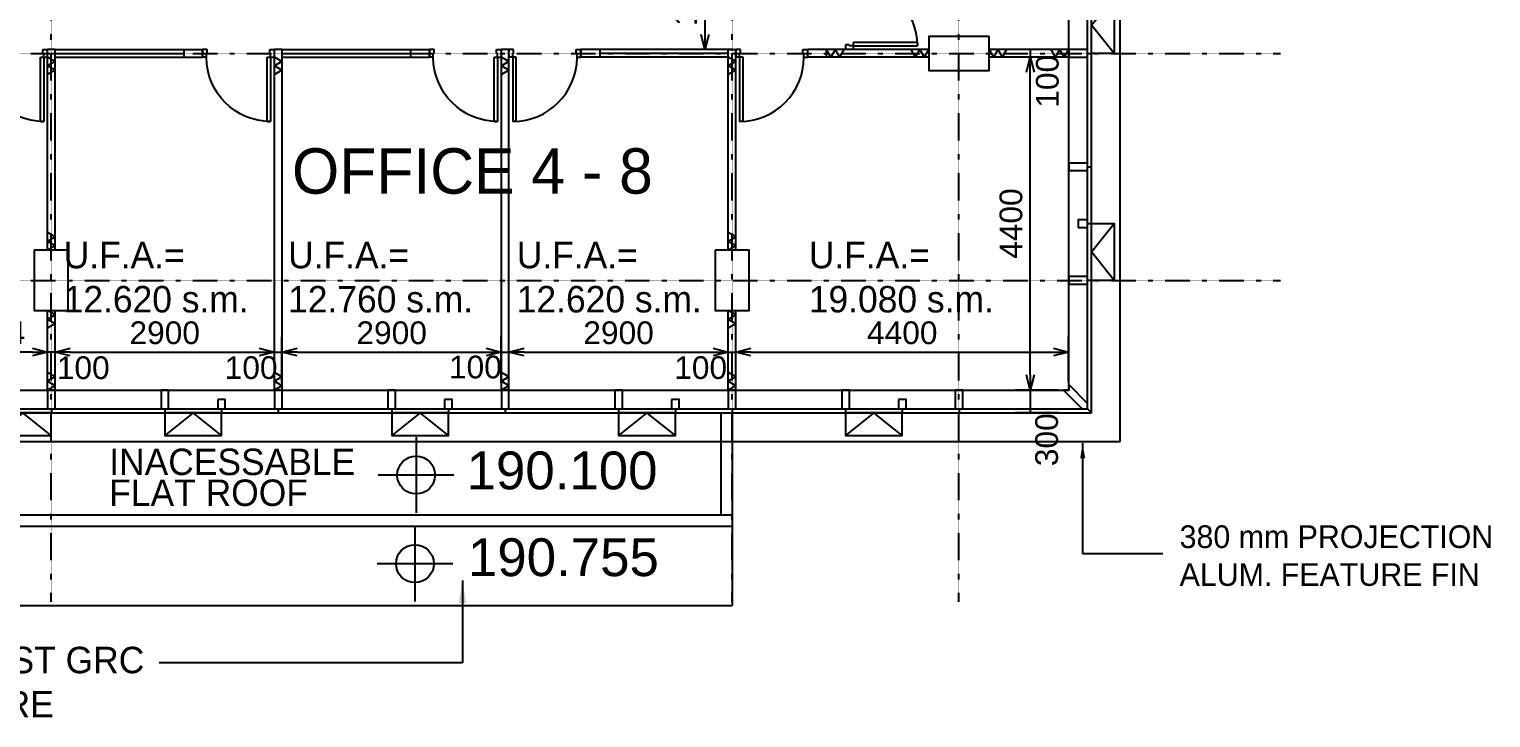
# Model space of a CAD drawing. Header units: millimetres. Extents: x 451 to 50135, y 300 to 56041.
# Drawn here: x 28955 to 48277, y 5128 to 14229 of the extents above; entities that cross this region are included whole.
import ezdxf

# ---------------------------------------------------------------- set-up
doc = ezdxf.new("R2010")
doc.units = ezdxf.units.MM
doc.linetypes.add('DASHDOT', pattern=[1, 0.5, -0.25, 0, -0.25])
doc.layers.get('0').update_dxf_attribs({"color": 8})
doc.layers.get('Defpoints').update_dxf_attribs({"color": 8})
for name, color, linetype in [('DLN020__', 8, 'DASHDOT'), ('DLN030', 8, 'Continuous'), ('DLN032__', 8, 'Continuous'), ('DLN040__', 8, 'Continuous'), ('DLN041_1', 8, 'Continuous'), ('DLN041__', 8, 'Continuous'), ('DLN061__1', 8, 'Continuous'), ('DLN210__', 8, 'Continuous'), ('DLN220__', 8, 'Continuous'), ('DLN280__', 8, 'Continuous'), ('DLN314__', 8, 'Continuous'), ('DLN324__', 8, 'Continuous'), ('DLN325__', 8, 'Continuous'), ('FITDOOR', 8, 'Continuous'), ('LEVEL', 8, 'Continuous')]:
    doc.layers.add(name, color=color, linetype=linetype)
doc.styles.add('ROMANS', font='swissl.ttf')
doc.styles.add('SWIS721LT450', font='swissl.ttf')
doc.styles.add('SWIS721LT750', font='swissl.ttf')
doc.dimstyles.new('INTDIM', dxfattribs={"dimscale": 200, "dimtxt": 2.25, "dimasz": 1.5, "dimexe": 1, "dimexo": 0, "dimgap": 1, "dimtad": 1, "dimdec": 0, "dimrnd": 1, "dimzin": 1, "dimdsep": 46, "dimtxsty": 'SWIS721LT450', "dimcen": 1, "dimclrd": 256, "dimclre": 256, "dimclrt": 256, "dimaunit": 1, "dimadec": 3, "dimazin": 0, "dimtfac": 1, "dimtdec": 0, "dimtix": 1, "dimtmove": 2, "dimatfit": 0, "dimfxl": 1, "dimtolj": 1, "dimtzin": 0, "dimarcsym": 0})

# ---------------------------------------------------------------- blocks, each defined once
blk = doc.blocks.new('DIMARR')
for p, q in [((-1, 0.25), (0, 0)), ((-1, 0), (0, 0)), ((0, 0), (-1, -0.25))]:
    blk.add_line(p, q)
blk = doc.blocks.new('*D158')
at = {"layer": 'Defpoints', "color": 0, "transparency": 16777216}
for p in [(38461, 15510), (37888, 13960), (38461, 13960)]:
    blk.add_point(p, dxfattribs=at)
at = {"layer": 'DLN030', "lineweight": -2, "transparency": 16777216}
for p, q in [((38261, 15510), (37688, 15510)), ((37888, 15310), (37888, 14160)), ((38261, 13960), (37688, 13960))]:
    blk.add_line(p, q, dxfattribs=at)
at = {"layer": 'DLN030', "lineweight": -2, "transparency": 16777216, "xscale": 200, "yscale": 200, "zscale": 200}
for p, rotation in [((37888, 15510), 90), ((37888, 13960), 270)]:
    blk.add_blockref('DIMARR', p, dxfattribs=dict(at, rotation=rotation))
at = {"layer": 'DLN030', "transparency": 16777216, "insert": (37634, 14735), "char_height": 300, "attachment_point": 5, "rotation": 90, "style": 'SWIS721LT450'}
blk.add_mtext('\\A1;1550', dxfattribs=at)
blk = doc.blocks.new('*D160')
at = {"layer": 'Defpoints', "color": 0, "transparency": 16777216}
for p in [(42762, 13960), (42189, 13860), (42762, 13860)]:
    blk.add_point(p, dxfattribs=at)
at = {"layer": 'DLN030', "lineweight": -2, "transparency": 16777216}
for p, q in [((42562, 13960), (41989, 13960)), ((42189, 13960), (42189, 13860)), ((42562, 13860), (41989, 13860))]:
    blk.add_line(p, q, dxfattribs=at)
at = {"layer": 'DLN030', "transparency": 16777216, "insert": (42416, 13541), "char_height": 300, "attachment_point": 5, "rotation": 90, "style": 'SWIS721LT450'}
blk.add_mtext('\\A1;100', dxfattribs=at)
blk = doc.blocks.new('*D161')
at = {"layer": 'Defpoints', "color": 0, "transparency": 16777216}
for p in [(42189, 13860), (42762, 13860), (42762, 9460)]:
    blk.add_point(p, dxfattribs=at)
at = {"layer": 'DLN030', "lineweight": -2, "transparency": 16777216}
for p, q in [((42562, 13860), (41989, 13860)), ((42189, 9660), (42189, 13660)), ((42562, 9460), (41989, 9460))]:
    blk.add_line(p, q, dxfattribs=at)
at = {"layer": 'DLN030', "lineweight": -2, "transparency": 16777216, "xscale": 200, "yscale": 200, "zscale": 200}
for p, rotation in [((42189, 13860), 90), ((42189, 9460), 270)]:
    blk.add_blockref('DIMARR', p, dxfattribs=dict(at, rotation=rotation))
at = {"layer": 'DLN030', "transparency": 16777216, "insert": (41935, 11660), "char_height": 300, "attachment_point": 5, "rotation": 90, "style": 'SWIS721LT450'}
blk.add_mtext('\\A1;4400', dxfattribs=at)
blk = doc.blocks.new('*D162')
at = {"layer": 'Defpoints', "color": 0, "transparency": 16777216}
for p in [(42762, 9460), (42189, 9160), (42762, 9160)]:
    blk.add_point(p, dxfattribs=at)
at = {"layer": 'DLN030', "lineweight": -2, "transparency": 16777216}
for p, q in [((42562, 9460), (41989, 9460)), ((42189, 9460), (42189, 9160)), ((42562, 9160), (41989, 9160))]:
    blk.add_line(p, q, dxfattribs=at)
at = {"layer": 'DLN030', "transparency": 16777216, "insert": (42407, 8803), "char_height": 300, "attachment_point": 5, "rotation": 90, "style": 'SWIS721LT450'}
blk.add_mtext('\\A1;300', dxfattribs=at)
blk = doc.blocks.new('*D165')
at = {"layer": 'Defpoints', "color": 0, "transparency": 16777216}
for p in [(32196, 9961), (29296, 9379), (32196, 9379)]:
    blk.add_point(p, dxfattribs=at)
at = {"layer": 'DLN030', "lineweight": -2, "transparency": 16777216}
for p, q in [((29296, 9579), (29296, 10161)), ((32196, 9579), (32196, 10161)), ((29496, 9961), (31996, 9961))]:
    blk.add_line(p, q, dxfattribs=at)
at = {"layer": 'DLN030', "lineweight": -2, "transparency": 16777216, "xscale": 200, "yscale": 200, "zscale": 200, "rotation": 180}
blk.add_blockref('DIMARR', (29296, 9961), dxfattribs=at)
at = {"layer": 'DLN030', "lineweight": -2, "transparency": 16777216, "xscale": 200, "yscale": 200, "zscale": 200}
blk.add_blockref('DIMARR', (32196, 9961), dxfattribs=at)
at = {"layer": 'DLN030', "transparency": 16777216, "insert": (30746, 10215), "char_height": 300, "attachment_point": 5, "style": 'SWIS721LT450'}
blk.add_mtext('\\A1;2900', dxfattribs=at)
blk = doc.blocks.new('*D174')
at = {"layer": 'Defpoints', "color": 0, "transparency": 16777216}
for p in [(38196, 9961), (35296, 9379), (38196, 9379)]:
    blk.add_point(p, dxfattribs=at)
at = {"layer": 'DLN030', "lineweight": -2, "transparency": 16777216}
for p, q in [((35296, 9579), (35296, 10161)), ((38196, 9579), (38196, 10161)), ((35496, 9961), (37996, 9961))]:
    blk.add_line(p, q, dxfattribs=at)
at = {"layer": 'DLN030', "lineweight": -2, "transparency": 16777216, "xscale": 200, "yscale": 200, "zscale": 200, "rotation": 180}
blk.add_blockref('DIMARR', (35296, 9961), dxfattribs=at)
at = {"layer": 'DLN030', "lineweight": -2, "transparency": 16777216, "xscale": 200, "yscale": 200, "zscale": 200}
blk.add_blockref('DIMARR', (38196, 9961), dxfattribs=at)
at = {"layer": 'DLN030', "transparency": 16777216, "insert": (36746, 10215), "char_height": 300, "attachment_point": 5, "style": 'SWIS721LT450'}
blk.add_mtext('\\A1;2900', dxfattribs=at)
blk = doc.blocks.new('*D175')
at = {"layer": 'Defpoints', "color": 0, "transparency": 16777216}
for p in [(42696, 9961), (38296, 9379), (42696, 9379)]:
    blk.add_point(p, dxfattribs=at)
at = {"layer": 'DLN030', "lineweight": -2, "transparency": 16777216}
for p, q in [((38296, 9579), (38296, 10161)), ((42696, 9579), (42696, 10161)), ((38496, 9961), (42496, 9961))]:
    blk.add_line(p, q, dxfattribs=at)
at = {"layer": 'DLN030', "lineweight": -2, "transparency": 16777216, "xscale": 200, "yscale": 200, "zscale": 200, "rotation": 180}
blk.add_blockref('DIMARR', (38296, 9961), dxfattribs=at)
at = {"layer": 'DLN030', "lineweight": -2, "transparency": 16777216, "xscale": 200, "yscale": 200, "zscale": 200}
blk.add_blockref('DIMARR', (42696, 9961), dxfattribs=at)
at = {"layer": 'DLN030', "transparency": 16777216, "insert": (40496, 10215), "char_height": 300, "attachment_point": 5, "style": 'SWIS721LT450'}
blk.add_mtext('\\A1;4400', dxfattribs=at)
blk = doc.blocks.new('*D176')
at = {"layer": 'Defpoints', "color": 0, "transparency": 16777216}
for p in [(35296, 9961), (35196, 9379), (35296, 9379)]:
    blk.add_point(p, dxfattribs=at)
at = {"layer": 'DLN030', "lineweight": -2, "transparency": 16777216}
for p, q in [((35196, 9579), (35196, 10161)), ((35296, 9579), (35296, 10161)), ((35196, 9961), (35296, 9961))]:
    blk.add_line(p, q, dxfattribs=at)
at = {"layer": 'DLN030', "transparency": 16777216, "insert": (34853, 9762), "char_height": 300, "attachment_point": 5, "style": 'SWIS721LT450'}
blk.add_mtext('\\A1;100', dxfattribs=at)
blk = doc.blocks.new('*D183')
at = {"layer": 'Defpoints', "color": 0, "transparency": 16777216}
for p in [(38296, 9961), (38196, 9379), (38296, 9379)]:
    blk.add_point(p, dxfattribs=at)
at = {"layer": 'DLN030', "lineweight": -2, "transparency": 16777216}
for p, q in [((38196, 9579), (38196, 10161)), ((38296, 9579), (38296, 10161)), ((38196, 9961), (38296, 9961))]:
    blk.add_line(p, q, dxfattribs=at)
at = {"layer": 'DLN030', "transparency": 16777216, "insert": (37831, 9754), "char_height": 300, "attachment_point": 5, "style": 'SWIS721LT450'}
blk.add_mtext('\\A1;100', dxfattribs=at)
blk = doc.blocks.new('*D195')
at = {"layer": 'Defpoints', "color": 0, "transparency": 16777216}
for p in [(27673, 9961), (27673, 9570), (29196, 9444)]:
    blk.add_point(p, dxfattribs=at)
at = {"layer": 'DLN030', "lineweight": -2, "transparency": 16777216}
for p, q in [((27673, 9770), (27673, 10161)), ((29196, 9644), (29196, 10161)), ((28996, 9961), (27873, 9961))]:
    blk.add_line(p, q, dxfattribs=at)
at = {"layer": 'DLN030', "lineweight": -2, "transparency": 16777216, "xscale": 200, "yscale": 200, "zscale": 200, "rotation": 180}
blk.add_blockref('DIMARR', (27673, 9961), dxfattribs=at)
at = {"layer": 'DLN030', "lineweight": -2, "transparency": 16777216, "xscale": 200, "yscale": 200, "zscale": 200}
blk.add_blockref('DIMARR', (29196, 9961), dxfattribs=at)
at = {"layer": 'DLN030', "transparency": 16777216, "insert": (28435, 10215), "char_height": 300, "attachment_point": 5, "style": 'SWIS721LT450'}
blk.add_mtext('\\A1;1524', dxfattribs=at)
blk = doc.blocks.new('*D198')
at = {"layer": 'Defpoints', "color": 0, "transparency": 16777216}
for p in [(32296, 9961), (32196, 9360), (32296, 9360)]:
    blk.add_point(p, dxfattribs=at)
at = {"layer": 'DLN030', "lineweight": -2, "transparency": 16777216}
for p, q in [((32196, 9560), (32196, 10161)), ((32296, 9560), (32296, 10161)), ((32196, 9961), (32296, 9961))]:
    blk.add_line(p, q, dxfattribs=at)
at = {"layer": 'DLN030', "transparency": 16777216, "insert": (31888, 9754), "char_height": 300, "attachment_point": 5, "style": 'SWIS721LT450'}
blk.add_mtext('\\A1;100', dxfattribs=at)
blk = doc.blocks.new('*D199')
at = {"layer": 'Defpoints', "color": 0, "transparency": 16777216}
for p in [(35196, 9961), (32296, 9360), (35196, 9360)]:
    blk.add_point(p, dxfattribs=at)
at = {"layer": 'DLN030', "lineweight": -2, "transparency": 16777216}
for p, q in [((32296, 9560), (32296, 10161)), ((35196, 9560), (35196, 10161)), ((32496, 9961), (34996, 9961))]:
    blk.add_line(p, q, dxfattribs=at)
at = {"layer": 'DLN030', "lineweight": -2, "transparency": 16777216, "xscale": 200, "yscale": 200, "zscale": 200, "rotation": 180}
blk.add_blockref('DIMARR', (32296, 9961), dxfattribs=at)
at = {"layer": 'DLN030', "lineweight": -2, "transparency": 16777216, "xscale": 200, "yscale": 200, "zscale": 200}
blk.add_blockref('DIMARR', (35196, 9961), dxfattribs=at)
at = {"layer": 'DLN030', "transparency": 16777216, "insert": (33746, 10215), "char_height": 300, "attachment_point": 5, "style": 'SWIS721LT450'}
blk.add_mtext('\\A1;2900', dxfattribs=at)
blk = doc.blocks.new('*D200')
at = {"layer": 'Defpoints', "color": 0, "transparency": 16777216}
for p in [(29196, 9961), (29196, 9579), (29296, 9579)]:
    blk.add_point(p, dxfattribs=at)
at = {"layer": 'DLN030', "lineweight": -2, "transparency": 16777216}
for p, q in [((29196, 9779), (29196, 10161)), ((29296, 9779), (29296, 10161)), ((29296, 9961), (29196, 9961))]:
    blk.add_line(p, q, dxfattribs=at)
at = {"layer": 'DLN030', "transparency": 16777216, "insert": (29669, 9753), "char_height": 300, "attachment_point": 5, "style": 'SWIS721LT450'}
blk.add_mtext('\\A1;100', dxfattribs=at)
blk = doc.blocks.new('DR1CR2')
at = {"layer": 'FITDOOR'}
for p, q in [((-50, 0), (-50, -50)), ((-50, 0), (0, 0)), ((0, 0), (0, -25)), ((-62.5, -50), (-50, -50)), ((-62.5, -50), (-62.5, -100)), ((-62.5, -100), (0, -100)), ((-12, -25), (0, -25)), ((-12, -75), (0, -75)), ((0, -75), (0, -100))]:
    blk.add_line(p, q, dxfattribs=at)
blk = doc.blocks.new('DR1AD')
at = {"layer": 'FITDOOR'}
for p, q in [((-45, 1), (0, 1)), ((-45, 1), (-45, 0)), ((0, 0), (0, 1)), ((-45, 0), (0, 0))]:
    blk.add_line(p, q, dxfattribs=at)
blk = doc.blocks.new('DR1AM')
at = {"layer": 'FITDOOR'}
blk.add_arc((0, 0), 1, 90, 180, dxfattribs=at)
blk = doc.blocks.new('DR1CL2')
at = {"layer": 'FITDOOR'}
for p, q in [((50, 0), (0, 0)), ((0, 0), (0, -25)), ((50, 0), (50, -50)), ((12, -25), (0, -25)), ((0, -75), (0, -100)), ((12, -75), (0, -75)), ((62.5, -100), (0, -100)), ((62.5, -50), (50, -50)), ((62.5, -50), (62.5, -100))]:
    blk.add_line(p, q, dxfattribs=at)
blk = doc.blocks.new('A$C75032E79')
at = {"layer": 'DLN314__', "ltscale": 0.05}
blk.add_lwpolyline([(-750, 0), (0, 0), (0, 300), (-750, 300)], close=True, dxfattribs=at)
blk.add_lwpolyline([(-750, 300), (-375, 0), (0, 300)], dxfattribs=at)
blk = doc.blocks.new('ELEX')
at = {"layer": 'DLN032__'}
for p, q in [((0, 0.5), (0, -0.5)), ((0.5, 0), (-0.5, 0))]:
    blk.add_line(p, q, dxfattribs=at)
blk.add_circle((0, 0), 0.25, dxfattribs=at)
at = {"layer": 'DLN032__', "style": 'ROMANS'}
blk.add_attdef('ELEX', (0.257, 0.354), '', height=0.5, dxfattribs=at)
blk = doc.blocks.new('MAGENTA')
at = {"layer": 'DLN314__'}
blk.add_line((-212508, -468222), (-212508, -468172), dxfattribs=at)
blk.add_lwpolyline([(-212458, -468472), (-212458, -468222), (-212558, -468222), (-212558, -468472)], close=True, dxfattribs=at)
blk = doc.blocks.new('MAGENTA-3')
at = {"layer": 'DLN314__'}
blk.add_line((-214208, -468222), (-214258, -468172), dxfattribs=at)
blk.add_lwpolyline([(-213958, -468543), (-213958, -468472), (-213887, -468472), (-214137, -468222), (-214208, -468222), (-214208, -468293)], close=True, dxfattribs=at)
blk = doc.blocks.new('MAGETA-2')
at = {"layer": 'DLN314__'}
blk.add_line((-211908, -468637), (-211908, -468587), dxfattribs=at)
blk.add_lwpolyline([(-211858, -468762), (-211858, -468637), (-211958, -468637), (-211958, -468762)], close=True, dxfattribs=at)
blk = doc.blocks.new('w')
at = {"layer": 'DLN061__1'}
for p, q in [((-380707, -515975), (-380854, -515719)), ((-380707, -515975), (-380559, -515719)), ((-380411, -515975), (-380559, -515719)), ((-380411, -515975), (-380263, -515719))]:
    blk.add_line(p, q, dxfattribs=at)

msp = doc.modelspace()

# ---------------------------------------------------------------- linework, layer by layer
at = {"layer": 'DLN020__'}
for p, q in [((29246.5, 6659.8), (29246.5, 51909.8)), ((38246.5, 6659.8), (38246.5, 51909.8)), ((41246.5, 6659.8), (41246.5, 51909.8)), ((1746.5, 13909.8), (45496.5, 13909.8)), ((1746.5, 10909.8), (45496.5, 10909.8))]:
    msp.add_line(p, q, dxfattribs=at)
at = {"layer": 'DLN210__'}
for p, q in [((38096.5, 9154.7), (38096.5, 7809.8)), ((38246.5, 9154.7), (38246.5, 6609.8)), ((27991.2, 7809.8), (38246.5, 7809.8)), ((28020.6, 7659.8), (38246.5, 7659.8)), ((28226.5, 6609.8), (38246.5, 6609.8))]:
    msp.add_line(p, q, dxfattribs=at)
at = {"layer": 'DLN220__'}
for p, q in [((29296.5, 13959.8), (29196.5, 13959.8)), ((29196.5, 11309.8), (29196.5, 13959.8)), ((29296.5, 11309.8), (29296.5, 13959.8)), ((30996.5, 13959.8), (31246.5, 13959.8)), ((30996.5, 13959.8), (30996.5, 13859.8)), ((31246.5, 13859.8), (31246.5, 13959.8)), ((31246.5, 13959.8), (31246.5, 13859.8)), ((31246.5, 13959.8), (31246.5, 13859.8)), ((32296.5, 13959.8), (32196.5, 13959.8)), ((32196.5, 9459.8), (32196.5, 13959.8)), ((32296.5, 9459.8), (32296.5, 13959.8)), ((33996.5, 13959.8), (34246.5, 13959.8)), ((33996.5, 13959.8), (33996.5, 13859.8)), ((34246.5, 13859.8), (34246.5, 13959.8)), ((34246.5, 13959.8), (34246.5, 13859.8)), ((34246.5, 13959.8), (34246.5, 13859.8)), ((35296.5, 13959.8), (35196.5, 13959.8)), ((35196.5, 9459.8), (35196.5, 13959.8)), ((35296.5, 9459.8), (35296.5, 13959.8)), ((36246.5, 13859.8), (36246.5, 13959.8)), ((36246.5, 13959.8), (36246.5, 13859.8)), ((36496.5, 13959.8), (36246.5, 13959.8)), ((36246.5, 13959.8), (36246.5, 13859.8)), ((36496.5, 13959.8), (36496.5, 13859.8)), ((38196.5, 11309.8), (38196.5, 13959.8)), ((38196.5, 13959.8), (38296.5, 13959.8)), ((38296.5, 11309.8), (38296.5, 13959.8)), ((40846.5, 13959.8), (39246.5, 13959.8)), ((39246.5, 13859.8), (39246.5, 13959.8)), ((39496.5, 13859.8), (39496.5, 13959.8)), ((42696.5, 13959.8), (41646.5, 13959.8)), ((30996.5, 13859.8), (31246.5, 13859.8)), ((33996.5, 13859.8), (34246.5, 13859.8)), ((36496.5, 13859.8), (36246.5, 13859.8)), ((40846.5, 13859.8), (39246.5, 13859.8)), ((42696.5, 13859.8), (41646.5, 13859.8)), ((29196.5, 9459.8), (29196.5, 10509.8)), ((29296.5, 9459.8), (29296.5, 10509.8)), ((38196.5, 9459.8), (38196.5, 10509.8)), ((38296.5, 9459.8), (38296.5, 10509.8))]:
    msp.add_line(p, q, dxfattribs=at)
at = {"layer": 'DLN280__'}
for points in [[(41646.5, 14134.8), (40846.5, 14134.8), (40846.5, 13684.8), (41646.5, 13684.8)], [(29021.5, 11309.8), (29021.5, 10509.8), (29471.5, 10509.8), (29471.5, 11309.8)], [(38021.5, 11309.8), (38021.5, 10509.8), (38471.5, 10509.8), (38471.5, 11309.8)]]:
    msp.add_lwpolyline(points, close=True, dxfattribs=at)
at = {"layer": 'DLN314__'}
for p, q in [((42696.5, 9459.8), (42696.5, 21003.9)), ((42946.5, 9209.8), (42946.5, 20925.4)), ((42996.5, 9159.8), (42996.5, 20909.8)), ((43376.5, 8779.8), (43376.5, 20790.5)), ((27667.7, 9459.8), (42696.5, 9459.8)), ((27716.7, 9209.8), (42946.5, 9209.8)), ((27726.5, 9159.8), (42996.5, 9159.8)), ((27801, 8779.8), (43376.5, 8779.8))]:
    msp.add_line(p, q, dxfattribs=at)
at = {"layer": 'DLN324__'}
for p, q in [((29296.5, 13959.8), (30996.5, 13959.8)), ((32296.5, 13959.8), (33996.5, 13959.8)), ((38196.5, 13959.8), (36496.5, 13959.8)), ((29296.5, 13909.8), (30996.5, 13909.8)), ((29296.5, 13859.8), (30996.5, 13859.8)), ((32296.5, 13909.8), (33996.5, 13909.8)), ((32296.5, 13859.8), (33996.5, 13859.8)), ((38196.5, 13909.8), (36496.5, 13909.8)), ((38196.5, 13859.8), (36496.5, 13859.8))]:
    msp.add_line(p, q, dxfattribs=at)

# ---------------------------------------------------------------- block references
at = {"layer": 'DLN032__'}
ref = msp.add_blockref('ELEX', (34069.4, 8336.2), dxfattribs=dict(at, xscale=1000, yscale=1000, zscale=1000))
ref.add_attrib('ELEX', '190.100', (34736.4, 8147.5), dxfattribs={"layer": 'LEVEL', "height": 500, "style": 'ROMANS'})
ref = msp.add_blockref('ELEX', (34054.2, 7164.5), dxfattribs=dict(at, xscale=1000, yscale=1000, zscale=1000))
ref.add_attrib('ELEX', '190.755', (34754.5, 7000), dxfattribs={"layer": 'LEVEL', "height": 500, "style": 'ROMANS'})
at = {"layer": 'DLN061__1', "xscale": 0.390625, "yscale": 0.390625, "zscale": 0.390625}
for p in [(188267.8, 215412.7), (189386.8, 215412.7), (190420.9, 215412.7), (191236.8, 215412.7)]:
    msp.add_blockref('w', p, dxfattribs=at)
at = {"layer": 'DLN061__1', "xscale": 0.390625, "yscale": 0.390625, "zscale": 0.390625, "rotation": 90}
for p in [(-172256.4, 162400.1), (-169256.4, 162400.1), (-166256.4, 162400.1), (-163256.4, 162400.1), (-172256.4, 160081), (-163256.4, 160081), (-172256.4, 159050.1), (-163256.4, 159050.1), (-172256.4, 158231), (-169256.4, 158231), (-166256.4, 158231), (-163256.4, 158231)]:
    msp.add_blockref('w', p, dxfattribs=at)
at = {"layer": 'DLN314__', "ltscale": 0.05, "xscale": -1, "rotation": 270}
for p in [(42996.5, 14659.8), (42996.5, 11659.8)]:
    msp.add_blockref('A$C75032E79', p, dxfattribs=at)
at = {"layer": 'DLN314__'}
for name, p, rotation in [('MAGENTA', (511168.5, -198597.8), 270), ('MAGENTA', (511168.5, -200097.8), 270), ('MAGETA-2', (511583.3, -200248), 270), ('MAGENTA', (511168.5, -201597.8), 270), ('MAGENTA-3', (-171261, -459012.2), 180.0000000057207), ('MAGENTA', (-183261, -459012.2), 180), ('MAGENTA', (-181761, -459012.2), 180), ('MAGETA-2', (-180411.3, -459427.1), 180), ('MAGENTA', (-180261, -459012.2), 180), ('MAGENTA', (-178761, -459012.2), 180), ('MAGETA-2', (-177411.3, -459427.1), 180), ('MAGENTA', (-177261, -459012.2), 180), ('MAGENTA', (-175761, -459012.2), 180), ('MAGETA-2', (-174411.3, -459427.1), 180), ('MAGENTA', (-174261, -459012.2), 180), ('MAGENTA', (-172761, -459012.2), 180), ('MAGETA-2', (-171411.3, -459427.1), 180), ('MAGENTA', (-171261, -459012.2), 180)]:
    msp.add_blockref(name, p, dxfattribs=dict(at, rotation=rotation))
at = {"layer": 'DLN314__', "ltscale": 0.05, "rotation": 180}
for p in [(28496.5, 9159.8), (30746.5, 9159.8), (33746.5, 9159.8), (36746.5, 9159.8), (39746.5, 9159.8)]:
    msp.add_blockref('A$C75032E79', p, dxfattribs=at)
at = {"layer": 'DLN325__', "yscale": 850, "zscale": 850}
for p, xscale, rotation in [((39846.5, 14009.8), 850, 269.9999999999922), ((29146.5, 13859.8), -850, 180), ((32146.5, 13859.8), -850, 180), ((35146.5, 13859.8), -850, 180), ((35346.5, 13859.8), 850, 179.9999999999922), ((38346.5, 13859.8), 850, 179.9999999999922)]:
    msp.add_blockref('DR1AM', p, dxfattribs=dict(at, xscale=xscale, rotation=rotation))
at = {"layer": 'DLN325__', "xscale": -1, "rotation": 180}
for name, p in [('DR1CR2', (29196.5, 13859.8)), ('DR1CL2', (31246.5, 13859.8)), ('DR1CR2', (32196.5, 13859.8)), ('DR1CL2', (34246.5, 13859.8)), ('DR1CR2', (35196.5, 13859.8))]:
    msp.add_blockref(name, p, dxfattribs=at)
at = {"layer": 'DLN325__'}
for name, p, rotation in [('DR1CR2', (35296.5, 13859.8), 180), ('DR1CL2', (36246.5, 13859.8), 180), ('DR1CR2', (38296.5, 13859.8), 180), ('DR1CL2', (39246.5, 13859.8), 180), ('DR1CR2', (39846.5, 13959.8), 270)]:
    msp.add_blockref(name, p, dxfattribs=dict(at, rotation=rotation))
at = {"layer": 'DLN325__', "yscale": 850}
for p, rotation in [((39846.5, 14009.8), 270), ((35346.5, 13859.8), 180), ((38346.5, 13859.8), 180)]:
    msp.add_blockref('DR1AD', p, dxfattribs=dict(at, rotation=rotation))
at = {"layer": 'DLN325__', "xscale": -1, "yscale": 850, "rotation": 180}
for p in [(29146.5, 13859.8), (32146.5, 13859.8), (35146.5, 13859.8)]:
    msp.add_blockref('DR1AD', p, dxfattribs=at)

# ---------------------------------------------------------------- texts
at = {"layer": 'DLN040__', "attachment_point": 7, "style": 'SWIS721LT750'}
for s, insert, char_height, width in [('{\\fUnivers|b0|i0|c0|p34;380 mm PROJECTION ALUM. FEATURE FIN}', (44163.4, 6866.9), 300, 4867.131), ('{\\fUnivers|b0|i0|c0|p34;PRECAST GRC FEATURE}', (27095, 5127.7), 350, 4317.27)]:
    msp.add_mtext(s, dxfattribs=dict(at, insert=insert, char_height=char_height, width=width))
at = {"layer": 'DLN041_1', "insert": (32428.8, 12046.6), "char_height": 600, "attachment_point": 7, "style": 'SWIS721LT750'}
msp.add_mtext('{\\fUnivers|b0|i0|c0|p34;OFFICE 4 - 8}', dxfattribs=at)
at = {"layer": 'DLN041_1', "char_height": 350, "width": 3069.175, "attachment_point": 7, "style": 'SWIS721LT750'}
for s, insert in [('{\\fUnivers|b0|i0|c0|p34;U.F.A.= \\P12.620 s.m.}', (29410.2, 10480.5)), ('{\\fUnivers|b0|i0|c0|p34;U.F.A.= \\P12.760 s.m.}', (32377.2, 10480.5)), ('{\\fUnivers|b0|i0|c0|p34;U.F.A.= \\P12.620 s.m.}', (35400.2, 10480.5)), ('{\\fUnivers|b0|i0|c0|p34;U.F.A.= \\P19.080 s.m.}', (39261, 10480.5))]:
    msp.add_mtext(s, dxfattribs=dict(at, insert=insert))
at = {"layer": 'DLN041__', "insert": (30012.5, 7922.1), "char_height": 350, "width": 4176.296, "attachment_point": 7, "line_spacing_factor": 0.7, "style": 'SWIS721LT750'}
msp.add_mtext('{\\fUnivers|b0|i0|c0|p34;INACESSABLE FLAT ROOF}', dxfattribs=at)

# ---------------------------------------------------------------- dimensions: what is measured, and where the dimension line sits
at = {"layer": 'DLN030'}
for base, p1, p2, angle, picture, middle in [((37888.1, 13959.8), (38461.4, 15509.8), (38461.4, 13959.8), 90, '*D158', (37633.9, 14734.8)), ((42189.1, 13859.8), (42762.4, 9459.8), (42762.4, 13859.8), 270, '*D161', (41934.9, 11659.8))]:
    dim = msp.add_linear_dim(base=base, p1=p1, p2=p2, angle=angle, dimstyle='INTDIM', override={"dimscale": 1, "dimtxt": 300, "dimasz": 200, "dimexe": 200, "dimexo": 200, "dimgap": 100, "dimrnd": 0, "dimzin": 0, "dimblk": 'DIMARR', "dimcen": 200, "dimclrt": 256}, dxfattribs=at)
    dim.commit()
    dim.dimension.update_dxf_attribs({"geometry": picture, "text_midpoint": middle})
for base, p1, p2, picture, middle in [((42189.1, 13859.8), (42762.4, 13959.8), (42762.4, 13859.8), '*D160', (42415.9, 13541.3)), ((42189.1, 9159.8), (42762.4, 9459.8), (42762.4, 9159.8), '*D162', (42406.8, 8802.7))]:
    dim = msp.add_linear_dim(base=base, p1=p1, p2=p2, angle=90, dimstyle='INTDIM', override={"dimscale": 1, "dimtxt": 300, "dimasz": 200, "dimexe": 200, "dimexo": 200, "dimgap": 100, "dimrnd": 0, "dimzin": 0, "dimblk": 'DIMARR', "dimcen": 200, "dimclrt": 256}, dxfattribs=at)
    dim.commit()
    dim.dimension.update_dxf_attribs({"geometry": picture, "text_midpoint": middle, "dimtype": 160})
for base, p1, p2, picture, middle in [((27672.6, 9961.2), (29196.5, 9444.4), (27672.6, 9570), '*D195', (28434.5, 10215.4)), ((32196.5, 9961.2), (29296.5, 9379.1), (32196.5, 9379.1), '*D165', (30746.5, 10215.4)), ((35196.5, 9961.2), (32296.5, 9360.4), (35196.5, 9360.4), '*D199', (33746.5, 10215.4)), ((38196.5, 9961.2), (35296.5, 9379.1), (38196.5, 9379.1), '*D174', (36746.5, 10215.4)), ((42696.5, 9961.2), (38296.5, 9379.1), (42696.5, 9379.1), '*D175', (40496.5, 10215.4))]:
    dim = msp.add_linear_dim(base=base, p1=p1, p2=p2, dimstyle='INTDIM', override={"dimscale": 1, "dimtxt": 300, "dimasz": 200, "dimexe": 200, "dimexo": 200, "dimgap": 100, "dimrnd": 0, "dimzin": 0, "dimblk": 'DIMARR', "dimcen": 200, "dimclrt": 256}, dxfattribs=at)
    dim.commit()
    dim.dimension.update_dxf_attribs({"geometry": picture, "text_midpoint": middle})
for base, p1, p2, picture, middle in [((29196.5, 9961.2), (29296.5, 9579.1), (29196.5, 9579.1), '*D200', (29669.5, 9752.6)), ((32296.5, 9961.2), (32196.5, 9360.4), (32296.5, 9360.4), '*D198', (31887.9, 9754.3)), ((35296.5, 9961.2), (35196.5, 9379.1), (35296.5, 9379.1), '*D176', (34853.3, 9761.7)), ((38296.5, 9961.2), (38196.5, 9379.1), (38296.5, 9379.1), '*D183', (37830.7, 9754.4))]:
    dim = msp.add_linear_dim(base=base, p1=p1, p2=p2, dimstyle='INTDIM', override={"dimscale": 1, "dimtxt": 300, "dimasz": 200, "dimexe": 200, "dimexo": 200, "dimgap": 100, "dimrnd": 0, "dimzin": 0, "dimblk": 'DIMARR', "dimcen": 200, "dimclrt": 256}, dxfattribs=at)
    dim.commit()
    dim.dimension.update_dxf_attribs({"geometry": picture, "text_midpoint": middle, "dimtype": 160})

# ---------------------------------------------------------------- leaders
at = {"layer": 'DLN040__'}
msp.add_leader([(34681.1, 6942.7), (34681.1, 5851.7), (30673.3, 5851.7)], dimstyle='INTDIM', override={"dimtad": 0}, dxfattribs=at)
at = {"layer": 'DLN041__'}
msp.add_leader([(42881.5, 8757.4), (42881.5, 7297.2), (43943.3, 7297.2)], dimstyle='INTDIM', override={"dimscale": 1, "dimtxt": 300, "dimasz": 200, "dimexe": 200, "dimexo": 200, "dimgap": 100, "dimtad": 0, "dimrnd": 0, "dimzin": 0, "dimcen": 200, "dimclrt": 256}, dxfattribs=at)

doc.saveas('drawing.dxf')
